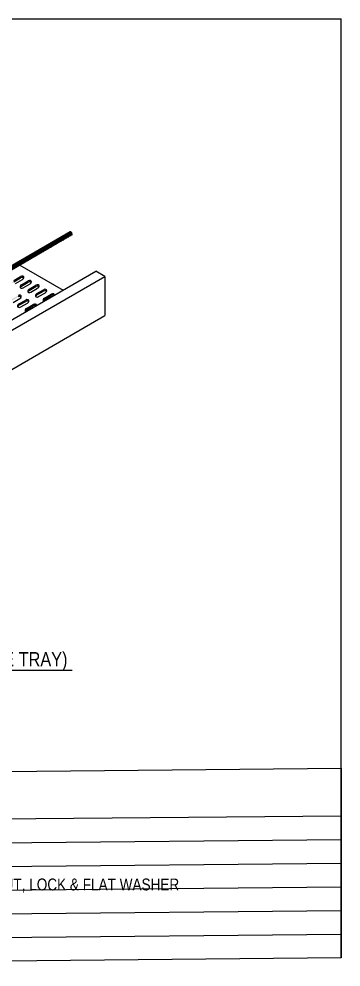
# Model space of a CAD drawing. Header units: millimetres. Extents: x 73539 to 164333, y 19300 to 40000.
# Drawn here: x 126739 to 133539, y 20000 to 40000 of the extents above; entities that cross this region are included whole.
import ezdxf

# ---------------------------------------------------------------- set-up
doc = ezdxf.new("R2010")
doc.units = ezdxf.units.MM
doc.layers.add('TID-ELC DIMENTION', color=7, linetype='Continuous')
doc.layers.add('TID-ELC TEXT', color=15, linetype='Continuous')
doc.styles.add('TX-AN', font='ARIALN.TTF')

msp = doc.modelspace()

# ---------------------------------------------------------------- hatches: boundary and pattern name
h = msp.add_hatch()
h.set_pattern_fill('ANSI31', color=250, scale=5, angle=330, style=0)
h.set_pattern_definition([(15, (61424.906, -1722.277), (-4.1087523, 15.3340725), [])])
edge = h.paths.add_edge_path()
edge.add_ellipse((127837, 35476), major_axis=(-19.4, 33.6), ratio=0.56561, start_angle=180, end_angle=360)
edge.add_line((127818, 35510), (118959, 30396))
edge.add_ellipse((118966, 30355), major_axis=(-23, 39.9), ratio=0.56561, start_angle=212.6369, end_angle=327.3631, ccw=False)
edge.add_line((119001, 30330), (127857, 35443))
h = msp.add_hatch(color=250)
h.dxf.hatch_style = 1
edge = h.paths.add_edge_path()
edge.add_ellipse((126793, 34507), major_axis=(-46.4, -26.8), ratio=0.689985, start_angle=179.6182, end_angle=270, ccw=False)
edge.add_ellipse((126793, 34536), major_axis=(-46.4, -26.8), ratio=0.689985, start_angle=136.9407, end_angle=270)
edge.add_line((126775, 34568), (126633, 34486))
edge.add_ellipse((126651, 34454), major_axis=(-46.4, -26.8), ratio=0.689985, start_angle=270, end_angle=359.6182)
edge.add_ellipse((126651, 34425), major_axis=(-46.4, -26.8), ratio=0.689985, start_angle=270, end_angle=316.9407, ccw=False)
edge.add_line((126633, 34457), (126775, 34539))
h = msp.add_hatch(color=250)
h.dxf.hatch_style = 1
edge = h.paths.add_edge_path()
edge.add_ellipse((126954, 34414), major_axis=(-46.4, -26.8), ratio=0.689985, start_angle=179.6182, end_angle=270, ccw=False)
edge.add_ellipse((126954, 34443), major_axis=(-46.4, -26.8), ratio=0.689985, start_angle=136.9407, end_angle=270)
edge.add_line((126936, 34475), (126794, 34393))
edge.add_ellipse((126812, 34361), major_axis=(-46.4, -26.8), ratio=0.689985, start_angle=270, end_angle=359.6182)
edge.add_ellipse((126812, 34332), major_axis=(-46.4, -26.8), ratio=0.689985, start_angle=270, end_angle=316.9407, ccw=False)
edge.add_line((126794, 34364), (126936, 34446))
h = msp.add_hatch(color=250)
h.dxf.hatch_style = 1
edge = h.paths.add_edge_path()
edge.add_ellipse((127116, 34321), major_axis=(-46.4, -26.8), ratio=0.689985, start_angle=179.6182, end_angle=270, ccw=False)
edge.add_ellipse((127116, 34350), major_axis=(-46.4, -26.8), ratio=0.689985, start_angle=136.9407, end_angle=270)
edge.add_line((127097, 34382), (126955, 34300))
edge.add_ellipse((126974, 34268), major_axis=(-46.4, -26.8), ratio=0.689985, start_angle=270, end_angle=359.6182)
edge.add_ellipse((126974, 34239), major_axis=(-46.4, -26.8), ratio=0.689985, start_angle=270, end_angle=316.9407, ccw=False)
edge.add_line((126955, 34271), (127097, 34353))
h = msp.add_hatch(color=250)
h.dxf.hatch_style = 1
edge = h.paths.add_edge_path()
edge.add_ellipse((127277, 34228), major_axis=(-46.4, -26.8), ratio=0.689985, start_angle=179.6182, end_angle=270, ccw=False)
edge.add_ellipse((127277, 34257), major_axis=(-46.4, -26.8), ratio=0.689985, start_angle=136.9407, end_angle=270)
edge.add_line((127259, 34289), (127117, 34207))
edge.add_ellipse((127135, 34175), major_axis=(-46.4, -26.8), ratio=0.689985, start_angle=270, end_angle=359.6182)
edge.add_ellipse((127135, 34146), major_axis=(-46.4, -26.8), ratio=0.689985, start_angle=270, end_angle=316.9407, ccw=False)
edge.add_line((127117, 34178), (127259, 34260))
h = msp.add_hatch(color=250)
h.dxf.hatch_style = 1
h.paths.add_polyline_path([(127479, 34169), (127489, 34174), (127489, 34175), (127489, 34176), (127489, 34178), (127489, 34179), (127488, 34180), (127488, 34182), (127488, 34183), (127488, 34184), (127487, 34186), (127487, 34187), (127486, 34188), (127486, 34189), (127485, 34191), (127484, 34192), (127483, 34193), (127483, 34194), (127482, 34195), (127481, 34196), (127480, 34197), (127479, 34198), (127478, 34199), (127476, 34199), (127475, 34200), (127474, 34201), (127473, 34201), (127471, 34202), (127470, 34203), (127468, 34203), (127467, 34204), (127465, 34204), (127464, 34204), (127462, 34205), (127461, 34205), (127459, 34205), (127457, 34205), (127456, 34205), (127454, 34205), (127452, 34205), (127450, 34205), (127449, 34205), (127447, 34205), (127445, 34204), (127443, 34204), (127442, 34204), (127440, 34203), (127438, 34203), (127436, 34202), (127434, 34202), (127432, 34201), (127431, 34201), (127429, 34200), (127427, 34199), (127425, 34198), (127424, 34197), (127422, 34196), (127420, 34195), (127278, 34113), (127277, 34113), (127276, 34112), (127275, 34111), (127274, 34111), (127273, 34110), (127272, 34109), (127270, 34108), (127269, 34108), (127268, 34107), (127267, 34106), (127266, 34105), (127265, 34104), (127265, 34103), (127264, 34103), (127263, 34102), (127262, 34101), (127261, 34100), (127260, 34099), (127259, 34098), (127258, 34097), (127258, 34096), (127257, 34095), (127256, 34094), (127256, 34093), (127255, 34092), (127254, 34091), (127254, 34090), (127253, 34089), (127252, 34088), (127252, 34087), (127251, 34086), (127251, 34085), (127250, 34084), (127250, 34083), (127249, 34082), (127249, 34081), (127249, 34080), (127248, 34079), (127248, 34078), (127248, 34077), (127248, 34076), (127247, 34075), (127247, 34074), (127247, 34073), (127247, 34072), (127247, 34071), (127247, 34070), (127247, 34069), (127247, 34068), (127247, 34067), (127247, 34066), (127247, 34065), (127247, 34064), (127247, 34063), (127247, 34063), (127247, 34062), (127248, 34061), (127248, 34060), (127248, 34059), (127249, 34058), (127249, 34057), (127249, 34056), (127250, 34056), (127250, 34055), (127250, 34055), (127251, 34056), (127251, 34056), (127251, 34057), (127251, 34058), (127252, 34058), (127252, 34059), (127252, 34059), (127252, 34060), (127253, 34060), (127253, 34061), (127253, 34061), (127254, 34062), (127254, 34062), (127254, 34063), (127255, 34063), (127255, 34064), (127255, 34064), (127256, 34065), (127256, 34065), (127257, 34066), (127257, 34066), (127257, 34067), (127258, 34067), (127258, 34068), (127259, 34068), (127259, 34069), (127259, 34069), (127260, 34070), (127260, 34070), (127261, 34071), (127261, 34071), (127262, 34072), (127262, 34072), (127263, 34073), (127263, 34073), (127263, 34074), (127264, 34074), (127264, 34075), (127265, 34075), (127265, 34075), (127266, 34076), (127266, 34076), (127267, 34077), (127267, 34077), (127268, 34078), (127269, 34078), (127269, 34078), (127270, 34079), (127270, 34079), (127271, 34080), (127271, 34080), (127272, 34081), (127272, 34081), (127273, 34081), (127273, 34082), (127274, 34082), (127275, 34082), (127275, 34083), (127276, 34083), (127276, 34084), (127277, 34084), (127278, 34084), (127278, 34085), (127420, 34167), (127421, 34167), (127423, 34168), (127424, 34169), (127425, 34169), (127426, 34170), (127427, 34170), (127428, 34171), (127430, 34171), (127431, 34172), (127432, 34172), (127433, 34173), (127435, 34173), (127436, 34173), (127437, 34174), (127438, 34174), (127439, 34174), (127441, 34175), (127442, 34175), (127443, 34175), (127444, 34175), (127446, 34176), (127447, 34176), (127448, 34176), (127449, 34176), (127450, 34176), (127452, 34176), (127453, 34176), (127454, 34176), (127455, 34176), (127456, 34176), (127457, 34176), (127459, 34176), (127460, 34176), (127461, 34176), (127462, 34176), (127463, 34176), (127464, 34175), (127465, 34175), (127466, 34175), (127467, 34175), (127468, 34174), (127469, 34174), (127470, 34174), (127471, 34173), (127472, 34173), (127473, 34172), (127474, 34172), (127475, 34172), (127476, 34171), (127476, 34171), (127477, 34170), (127478, 34169), (127479, 34169)])
h = msp.add_hatch(color=250)
h.dxf.hatch_style = 1
edge = h.paths.add_edge_path()
edge.add_ellipse((126738, 34103), major_axis=(-46.4, -26.8), ratio=0.689985, start_angle=179.6182, end_angle=270, ccw=False)
edge.add_ellipse((126738, 34132), major_axis=(-46.4, -26.8), ratio=0.689985, start_angle=136.9407, end_angle=270)
edge.add_line((126720, 34164), (126578, 34082))
edge.add_ellipse((126596, 34050), major_axis=(-46.4, -26.8), ratio=0.689985, start_angle=270, end_angle=359.6182)
edge.add_ellipse((126596, 34021), major_axis=(-46.4, -26.8), ratio=0.689985, start_angle=270, end_angle=316.9407, ccw=False)
edge.add_line((126578, 34053), (126720, 34135))
h = msp.add_hatch(color=250)
h.dxf.hatch_style = 1
edge = h.paths.add_edge_path()
edge.add_ellipse((126900, 34010), major_axis=(-46.4, -26.8), ratio=0.689985, start_angle=179.6182, end_angle=270, ccw=False)
edge.add_ellipse((126900, 34039), major_axis=(-46.4, -26.8), ratio=0.689985, start_angle=136.9407, end_angle=270)
edge.add_line((126881, 34071), (126739, 33989))
edge.add_ellipse((126757, 33957), major_axis=(-46.4, -26.8), ratio=0.689985, start_angle=270, end_angle=359.6182)
edge.add_ellipse((126757, 33928), major_axis=(-46.4, -26.8), ratio=0.689985, start_angle=270, end_angle=316.9407, ccw=False)
edge.add_line((126739, 33960), (126881, 34042))
h = msp.add_hatch(color=250)
h.dxf.hatch_style = 1
h.paths.add_polyline_path([(127101, 33951), (127111, 33956), (127111, 33957), (127111, 33958), (127111, 33959), (127111, 33961), (127111, 33962), (127110, 33964), (127110, 33965), (127110, 33966), (127109, 33968), (127109, 33969), (127108, 33970), (127108, 33971), (127107, 33972), (127106, 33974), (127106, 33975), (127105, 33976), (127104, 33977), (127103, 33978), (127102, 33979), (127101, 33980), (127100, 33980), (127099, 33981), (127097, 33982), (127096, 33983), (127095, 33983), (127093, 33984), (127092, 33985), (127091, 33985), (127089, 33985), (127088, 33986), (127086, 33986), (127085, 33986), (127083, 33987), (127081, 33987), (127080, 33987), (127078, 33987), (127076, 33987), (127074, 33987), (127073, 33987), (127071, 33987), (127069, 33987), (127067, 33986), (127066, 33986), (127064, 33986), (127062, 33985), (127060, 33985), (127058, 33984), (127056, 33984), (127055, 33983), (127053, 33982), (127051, 33982), (127049, 33981), (127048, 33980), (127046, 33979), (127044, 33978), (127042, 33977), (126900, 33895), (126899, 33895), (126898, 33894), (126897, 33893), (126896, 33893), (126895, 33892), (126894, 33891), (126893, 33890), (126892, 33890), (126891, 33889), (126890, 33888), (126889, 33887), (126888, 33886), (126887, 33885), (126886, 33884), (126885, 33884), (126884, 33883), (126883, 33882), (126882, 33881), (126882, 33880), (126881, 33879), (126880, 33878), (126879, 33877), (126878, 33876), (126878, 33875), (126877, 33874), (126876, 33873), (126876, 33872), (126875, 33871), (126875, 33870), (126874, 33869), (126874, 33868), (126873, 33867), (126873, 33866), (126872, 33865), (126872, 33864), (126871, 33863), (126871, 33862), (126871, 33861), (126870, 33860), (126870, 33859), (126870, 33858), (126870, 33857), (126869, 33856), (126869, 33855), (126869, 33854), (126869, 33853), (126869, 33852), (126869, 33851), (126869, 33850), (126869, 33849), (126869, 33848), (126869, 33847), (126869, 33846), (126869, 33845), (126869, 33844), (126870, 33844), (126870, 33843), (126870, 33842), (126870, 33841), (126871, 33840), (126871, 33839), (126871, 33838), (126872, 33838), (126872, 33837), (126873, 33837), (126873, 33838), (126873, 33838), (126873, 33839), (126874, 33839), (126874, 33840), (126874, 33840), (126874, 33841), (126875, 33842), (126875, 33842), (126875, 33843), (126876, 33843), (126876, 33844), (126876, 33844), (126877, 33845), (126877, 33845), (126877, 33846), (126878, 33846), (126878, 33847), (126878, 33847), (126879, 33848), (126879, 33848), (126880, 33849), (126880, 33849), (126880, 33850), (126881, 33850), (126881, 33851), (126882, 33851), (126882, 33852), (126882, 33852), (126883, 33853), (126883, 33853), (126884, 33854), (126884, 33854), (126885, 33855), (126885, 33855), (126886, 33856), (126886, 33856), (126887, 33856), (126887, 33857), (126888, 33857), (126888, 33858), (126889, 33858), (126889, 33859), (126890, 33859), (126890, 33860), (126891, 33860), (126891, 33860), (126892, 33861), (126892, 33861), (126893, 33862), (126893, 33862), (126894, 33862), (126895, 33863), (126895, 33863), (126896, 33864), (126896, 33864), (126897, 33864), (126897, 33865), (126898, 33865), (126899, 33865), (126899, 33866), (126900, 33866), (126900, 33866), (127042, 33949), (127044, 33949), (127045, 33950), (127046, 33950), (127047, 33951), (127048, 33952), (127049, 33952), (127051, 33953), (127052, 33953), (127053, 33954), (127054, 33954), (127056, 33955), (127057, 33955), (127058, 33955), (127059, 33956), (127060, 33956), (127062, 33956), (127063, 33957), (127064, 33957), (127065, 33957), (127067, 33957), (127068, 33958), (127069, 33958), (127070, 33958), (127071, 33958), (127073, 33958), (127074, 33958), (127075, 33958), (127076, 33958), (127077, 33958), (127079, 33958), (127080, 33958), (127081, 33958), (127082, 33958), (127083, 33958), (127084, 33958), (127085, 33957), (127086, 33957), (127087, 33957), (127088, 33957), (127089, 33957), (127090, 33956), (127091, 33956), (127092, 33956), (127093, 33955), (127094, 33955), (127095, 33954), (127096, 33954), (127097, 33953), (127098, 33953), (127099, 33952), (127099, 33952), (127100, 33951), (127101, 33951)])

# ---------------------------------------------------------------- linework, layer by layer
for p, q in [((113539, 40000), (133539, 40000)), ((133539, 20193), (133539, 40000)), ((126758, 34809), (127673, 34281)), ((120854, 30344), (128364, 34680)), ((128555, 34570), (128364, 34680)), ((121045, 30234), (128555, 34570)), ((128555, 34570), (128555, 33742)), ((121045, 29407), (128555, 33742)), ((121356, 26264), (127864, 26264))]:
    msp.add_line(p, q)
at = {"color": 30}
for p, q in [((127818, 35510), (118959, 30396)), ((127857, 35443), (118998, 30328))]:
    msp.add_line(p, q, dxfattribs=at)
at = {"color": 250}
for p, q in [((126633, 34486), (126775, 34568)), ((126633, 34457), (126775, 34539)), ((126669, 34422), (126812, 34504)), ((126794, 34393), (126936, 34475)), ((126794, 34364), (126936, 34446)), ((126831, 34329), (126973, 34411)), ((126955, 34300), (127097, 34382)), ((126955, 34271), (127097, 34353)), ((126992, 34236), (127134, 34318)), ((127117, 34207), (127259, 34289)), ((127117, 34178), (127259, 34260)), ((127154, 34143), (127296, 34225)), ((126615, 34018), (126757, 34100)), ((126739, 33989), (126881, 34071)), ((126739, 33960), (126881, 34042)), ((126776, 33924), (126918, 34007)), ((127278, 34113), (127420, 34195)), ((127278, 34085), (127420, 34167)), ((126900, 33895), (127042, 33977)), ((126900, 33866), (127042, 33949))]:
    msp.add_line(p, q, dxfattribs=at)
msp.add_lwpolyline([(113539, 24000), (133539, 24193), (133539, 20193), (113539, 20000)], close=True)
at = {"color": 30}
msp.add_ellipse((127837, 35476), major_axis=(-19.4, 33.6), ratio=0.56561, start_param=3.141593, end_param=6.283185, dxfattribs=at)
at = {"color": 250}
for centre, start_param, end_param in [((126793, 34536), 1.570796, 4.712389), ((126793, 34507), 3.13493, 4.712389), ((126954, 34443), 1.570796, 4.712389), ((126954, 34414), 3.13493, 4.712389), ((126812, 34361), 4.712389, 7.853982), ((126812, 34332), 4.712389, 5.531659), ((126974, 34268), 4.712389, 7.853982), ((126974, 34239), 4.712389, 5.531659), ((127135, 34175), 4.712389, 7.853982), ((127116, 34350), 1.570796, 4.712389), ((127116, 34321), 3.13493, 4.712389), ((127277, 34257), 1.570796, 4.712389), ((127277, 34228), 3.13493, 4.712389), ((127439, 34163), 2.704283, 4.712389), ((126738, 34132), 1.570796, 4.712389), ((126738, 34103), 3.13493, 4.712389), ((126900, 34039), 1.570796, 4.712389), ((126900, 34010), 3.13493, 4.712389), ((127135, 34146), 4.712389, 5.531659), ((127297, 34081), 4.712389, 6.720495), ((127297, 34053), 4.712389, 5.531659), ((127439, 34135), 3.396946, 4.712389), ((126757, 33957), 4.712389, 7.853982), ((126757, 33928), 4.712389, 5.531659), ((126919, 33863), 4.712389, 6.720495), ((126919, 33834), 4.712389, 5.531659), ((127061, 33945), 2.704283, 4.712389), ((127061, 33916), 3.396946, 4.712389)]:
    msp.add_ellipse(centre, major_axis=(-46.4, -26.8), ratio=0.689985, start_param=start_param, end_param=end_param, dxfattribs=at)
at = {"layer": 'TID-ELC DIMENTION'}
msp.add_line((113539, 23000), (133539, 23193), dxfattribs=at)
at = {"layer": 'TID-ELC DIMENTION', "color": 250}
for p, q in [((113539, 22500), (133539, 22693)), ((113539, 22000), (133539, 22193)), ((113539, 21500), (133539, 21693)), ((113539, 21000), (133539, 21193)), ((113539, 20500), (133539, 20693))]:
    msp.add_line(p, q, dxfattribs=at)

# ---------------------------------------------------------------- texts
at = {"layer": 'TID-ELC TEXT', "color": 4, "style": 'TX-AN'}
msp.add_text('DETAIL (GROUNDING AT CABLE TRAY)', height=300, dxfattribs=at).set_placement((121330, 26344))
at = {"layer": 'TID-ELC TEXT', "style": 'TX-AN'}
msp.add_text('CABLE TRAY C/W SPLICE PLATE 300 x 100mm, BOLT, NUT, LOCK & FLAT WASHER ', height=250, dxfattribs=at).set_placement((118824, 21617))

doc.saveas('drawing.dxf')
